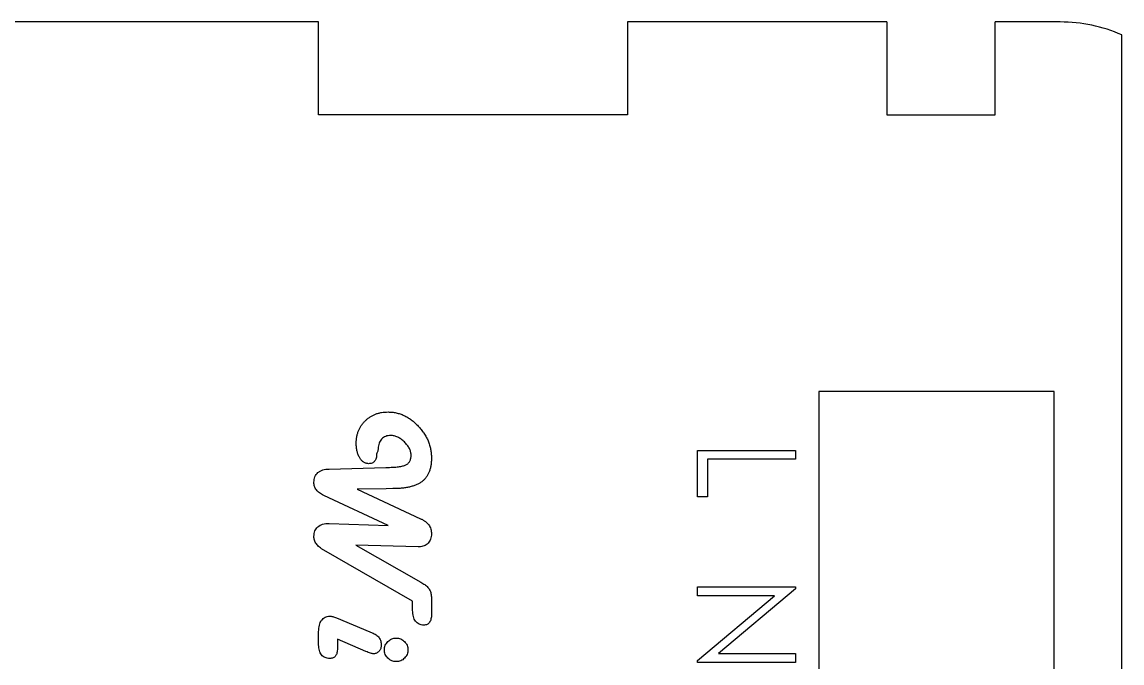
# Model space of a CAD drawing. Header units: millimetres. Extents: x 2 to 1187, y 2 to 839.
# Drawn here: x 206.7 to 242.3, y 727.18 to 747.92 of the extents above; entities that cross this region are included whole.
import ezdxf

# ---------------------------------------------------------------- set-up
doc = ezdxf.new("R2010")
doc.units = ezdxf.units.MM

msp = doc.modelspace()

# ---------------------------------------------------------------- linework, layer by layer
at = {"color": 7, "linetype": 'Continuous', "lineweight": 25}
for p, q in [((216.297, 747.924), (196.297, 747.924)), ((216.297, 744.924), (216.297, 747.924)), ((226.297, 747.924), (226.297, 744.924)), ((234.689, 747.924), (226.297, 747.924)), ((234.689, 747.924), (234.689, 744.924)), ((238.189, 744.924), (238.189, 747.924)), ((240.297, 747.924), (238.189, 747.924)), ((242.297, 671.841), (242.297, 747.506)), ((226.297, 744.924), (216.297, 744.924)), ((234.689, 744.924), (238.189, 744.924)), ((240.107, 735.964), (232.487, 735.964)), ((232.487, 735.964), (232.487, 675.639)), ((240.107, 675.639), (240.107, 735.964)), ((228.557, 734.061), (231.732, 734.061)), ((228.557, 732.555), (228.557, 734.061)), ((228.883, 733.776), (228.883, 732.555)), ((231.732, 733.776), (228.883, 733.776)), ((231.732, 734.061), (231.732, 733.776)), ((216.636, 733.456), (218.477, 733.511)), ((218.486, 732.822), (217.546, 732.805)), ((217.546, 732.805), (219.597, 731.85)), ((218.7, 732.824), (218.486, 732.822)), ((218.551, 731.628), (216.462, 732.602)), ((228.883, 732.555), (228.557, 732.555)), ((216.636, 731.698), (218.551, 731.628)), ((217.504, 730.995), (219.605, 729.792)), ((219.517, 730.945), (217.504, 730.995)), ((219.547, 730.943), (219.517, 730.945)), ((219.34, 729.185), (216.465, 730.832)), ((219.605, 729.792), (219.704, 729.735)), ((228.557, 729.644), (231.732, 729.644)), ((228.557, 729.359), (228.557, 729.644)), ((231.732, 729.584), (229.233, 727.487)), ((231.732, 729.644), (231.732, 729.584)), ((219.34, 728.885), (219.34, 729.185)), ((219.948, 729.284), (219.948, 728.761)), ((228.557, 727.267), (231.051, 729.359)), ((231.051, 729.359), (228.557, 729.359)), ((216.876, 728.639), (217.952, 728.191)), ((216.297, 727.768), (216.297, 728.193)), ((217.952, 728.191), (218.026, 728.161)), ((216.906, 727.955), (216.906, 727.653)), ((217.825, 727.555), (216.906, 727.955)), ((229.233, 727.487), (231.732, 727.487)), ((231.732, 727.487), (231.732, 727.202)), ((228.557, 727.202), (228.557, 727.267)), ((231.732, 727.202), (228.557, 727.202))]:
    msp.add_line(p, q, dxfattribs=at)
msp.add_arc((240.297, 742.924), 5, 66.4218, 90, dxfattribs=at)
for points, knots in [([(217.514, 734.29), (217.515, 734.326), (217.517, 734.396), (217.531, 734.5), (217.554, 734.598), (217.585, 734.692), (217.627, 734.78), (217.677, 734.865), (217.737, 734.944), (217.805, 735.018), (217.88, 735.085), (217.96, 735.144), (218.046, 735.193), (218.136, 735.234), (218.231, 735.266), (218.331, 735.288), (218.436, 735.302), (218.508, 735.303), (218.544, 735.304)], [0, 0, 0, 0, 0.066645, 0.130345, 0.192689, 0.253223, 0.313675, 0.374042, 0.434847, 0.497219, 0.559627, 0.620924, 0.681889, 0.742583, 0.804509, 0.867221, 0.932377, 1, 1, 1, 1]), ([(218.544, 735.304), (218.589, 735.303), (218.678, 735.3), (218.81, 735.278), (218.937, 735.242), (219.062, 735.193), (219.182, 735.128), (219.299, 735.049), (219.412, 734.956), (219.52, 734.851), (219.619, 734.736), (219.708, 734.618), (219.782, 734.494), (219.842, 734.367), (219.891, 734.236), (219.923, 734.101), (219.945, 733.963), (219.947, 733.869), (219.948, 733.822)], [0, 0, 0, 0, 0.059626, 0.118532, 0.177429, 0.236572, 0.296943, 0.359383, 0.423983, 0.491999, 0.560175, 0.625918, 0.689603, 0.75201, 0.813536, 0.874888, 0.936872, 1, 1, 1, 1]), ([(218.636, 734.544), (218.607, 734.542), (218.55, 734.54), (218.469, 734.517), (218.397, 734.479), (218.335, 734.427), (218.285, 734.364), (218.25, 734.29), (218.228, 734.207), (218.225, 734.148), (218.224, 734.117)], [0, 0, 0, 0, 0.13238, 0.255823, 0.374414, 0.495108, 0.616152, 0.736306, 0.86288, 1, 1, 1, 1]), ([(219.289, 733.914), (219.289, 733.931), (219.288, 733.967), (219.276, 734.02), (219.26, 734.073), (219.235, 734.126), (219.205, 734.179), (219.167, 734.231), (219.123, 734.284), (219.073, 734.335), (219.02, 734.384), (218.966, 734.426), (218.912, 734.462), (218.857, 734.492), (218.802, 734.515), (218.747, 734.532), (218.692, 734.542), (218.655, 734.543), (218.636, 734.544)], [0, 0, 0, 0, 0.054125, 0.10837, 0.16499, 0.223453, 0.285968, 0.351307, 0.420587, 0.494723, 0.568929, 0.639585, 0.70534, 0.768476, 0.828832, 0.886994, 0.944265, 1, 1, 1, 1]), ([(217.914, 733.631), (217.9, 733.631), (217.872, 733.633), (217.832, 733.642), (217.793, 733.656), (217.756, 733.677), (217.72, 733.703), (217.688, 733.737), (217.656, 733.774), (217.617, 733.834), (217.575, 733.918), (217.539, 734.032), (217.518, 734.157), (217.515, 734.245), (217.514, 734.29)], [0, 0, 0, 0, 0.0495591, 0.0982064, 0.1460063, 0.196089, 0.2473725, 0.3014371, 0.359697, 0.4215049, 0.552858, 0.6908633, 0.8394033, 1, 1, 1, 1]), ([(218.224, 734.117), (218.223, 734.099), (218.221, 734.063), (218.207, 734.03), (218.2, 734.013)], [0, 0, 0, 0, 0.4946, 1, 1, 1, 1]), ([(218.173, 733.95), (218.173, 733.925), (218.172, 733.878), (218.16, 733.812), (218.14, 733.756), (218.111, 733.71), (218.073, 733.674), (218.027, 733.648), (217.973, 733.633), (217.935, 733.632), (217.914, 733.631)], [0, 0, 0, 0, 0.158792, 0.299412, 0.425377, 0.537679, 0.645058, 0.753859, 0.869716, 1, 1, 1, 1]), ([(218.2, 734.013), (218.192, 734), (218.181, 733.98), (218.175, 733.958), (218.173, 733.95)], [0, 0, 0, 0, 0.661068, 1, 1, 1, 1]), ([(218.477, 733.511), (218.515, 733.511), (218.589, 733.512), (218.694, 733.516), (218.789, 733.522), (218.875, 733.531), (218.951, 733.542), (219.017, 733.556), (219.074, 733.573), (219.122, 733.592), (219.162, 733.616), (219.197, 733.643), (219.225, 733.677), (219.25, 733.715), (219.266, 733.758), (219.28, 733.805), (219.288, 733.858), (219.289, 733.895), (219.289, 733.914)], [0, 0, 0, 0, 0.110804, 0.212499, 0.304394, 0.387343, 0.461585, 0.526479, 0.583053, 0.631721, 0.675227, 0.717591, 0.759859, 0.802463, 0.847017, 0.893932, 0.944938, 1, 1, 1, 1]), ([(219.948, 733.822), (219.948, 733.779), (219.946, 733.698), (219.933, 733.579), (219.909, 733.47), (219.876, 733.369), (219.836, 733.277), (219.783, 733.195), (219.723, 733.121), (219.652, 733.057), (219.571, 733.001), (219.479, 732.954), (219.376, 732.914), (219.262, 732.88), (219.137, 732.855), (219.001, 732.837), (218.854, 732.826), (218.752, 732.825), (218.7, 732.824)], [0, 0, 0, 0, 0.068782, 0.133205, 0.193873, 0.250385, 0.304603, 0.356925, 0.408188, 0.459277, 0.512067, 0.567789, 0.62738, 0.691405, 0.760236, 0.834357, 0.914486, 1, 1, 1, 1]), ([(216.145, 733.028), (216.146, 733.06), (216.149, 733.121), (216.174, 733.207), (216.215, 733.282), (216.274, 733.344), (216.346, 733.395), (216.432, 733.43), (216.53, 733.452), (216.6, 733.455), (216.636, 733.456)], [0, 0, 0, 0, 0.129423, 0.248125, 0.361184, 0.475275, 0.593352, 0.718112, 0.851362, 1, 1, 1, 1]), ([(216.462, 732.602), (216.437, 732.615), (216.389, 732.638), (216.324, 732.682), (216.269, 732.729), (216.223, 732.781), (216.188, 732.836), (216.163, 732.897), (216.147, 732.961), (216.146, 733.005), (216.145, 733.028)], [0, 0, 0, 0, 0.14907, 0.28597, 0.414556, 0.534146, 0.650416, 0.76454, 0.88017, 1, 1, 1, 1]), ([(216.145, 731.278), (216.146, 731.31), (216.149, 731.37), (216.173, 731.456), (216.214, 731.529), (216.271, 731.591), (216.343, 731.64), (216.429, 731.674), (216.529, 731.694), (216.599, 731.697), (216.636, 731.698)], [0, 0, 0, 0, 0.129027, 0.247015, 0.359724, 0.471362, 0.587941, 0.711534, 0.848424, 1, 1, 1, 1]), ([(219.597, 731.85), (219.625, 731.837), (219.678, 731.811), (219.75, 731.761), (219.812, 731.709), (219.862, 731.649), (219.901, 731.585), (219.928, 731.514), (219.946, 731.439), (219.947, 731.387), (219.948, 731.361)], [0, 0, 0, 0, 0.144822, 0.27919, 0.405333, 0.524643, 0.641639, 0.757077, 0.876112, 1, 1, 1, 1]), ([(216.465, 730.832), (216.44, 730.847), (216.391, 730.877), (216.326, 730.927), (216.27, 730.979), (216.224, 731.034), (216.189, 731.091), (216.163, 731.151), (216.147, 731.214), (216.146, 731.257), (216.145, 731.278)], [0, 0, 0, 0, 0.154451, 0.296594, 0.426899, 0.549923, 0.665912, 0.777999, 0.888352, 1, 1, 1, 1]), ([(219.948, 731.361), (219.947, 731.331), (219.945, 731.273), (219.923, 731.191), (219.889, 731.118), (219.84, 731.056), (219.78, 731.006), (219.711, 730.968), (219.631, 730.947), (219.576, 730.944), (219.547, 730.943)], [0, 0, 0, 0, 0.137751, 0.264487, 0.385696, 0.506024, 0.625051, 0.743568, 0.867093, 1, 1, 1, 1]), ([(219.704, 729.735), (219.723, 729.723), (219.761, 729.698), (219.811, 729.654), (219.854, 729.604), (219.889, 729.55), (219.916, 729.49), (219.935, 729.426), (219.946, 729.356), (219.948, 729.308), (219.948, 729.284)], [0, 0, 0, 0, 0.127867, 0.251622, 0.371375, 0.490289, 0.609854, 0.733887, 0.863262, 1, 1, 1, 1]), ([(219.699, 728.407), (219.672, 728.409), (219.621, 728.411), (219.548, 728.436), (219.484, 728.476), (219.432, 728.533), (219.391, 728.604), (219.36, 728.687), (219.344, 728.782), (219.341, 728.85), (219.34, 728.885)], [0, 0, 0, 0, 0.118234, 0.228729, 0.337098, 0.450285, 0.570539, 0.699699, 0.842072, 1, 1, 1, 1]), ([(219.948, 728.761), (219.948, 728.734), (219.947, 728.682), (219.935, 728.609), (219.916, 728.547), (219.888, 728.496), (219.853, 728.456), (219.808, 728.427), (219.756, 728.41), (219.719, 728.408), (219.699, 728.407)], [0, 0, 0, 0, 0.169271, 0.317784, 0.446122, 0.562174, 0.668221, 0.771843, 0.880307, 1, 1, 1, 1]), ([(216.297, 728.193), (216.298, 728.23), (216.301, 728.301), (216.318, 728.4), (216.348, 728.487), (216.389, 728.562), (216.442, 728.621), (216.503, 728.666), (216.575, 728.691), (216.626, 728.695), (216.652, 728.696)], [0, 0, 0, 0, 0.160913, 0.305426, 0.437887, 0.559154, 0.672936, 0.780857, 0.886838, 1, 1, 1, 1]), ([(216.652, 728.696), (216.668, 728.696), (216.701, 728.695), (216.754, 728.682), (216.814, 728.665), (216.854, 728.648), (216.876, 728.639)], [0, 0, 0, 0, 0.201961, 0.435723, 0.699382, 1, 1, 1, 1]), ([(218.026, 728.161), (218.05, 728.151), (218.096, 728.131), (218.156, 728.091), (218.209, 728.048), (218.252, 728), (218.286, 727.947), (218.308, 727.888), (218.323, 727.825), (218.325, 727.781), (218.326, 727.759)], [0, 0, 0, 0, 0.145512, 0.279216, 0.404163, 0.52462, 0.639504, 0.755646, 0.874007, 1, 1, 1, 1]), ([(216.657, 727.327), (216.63, 727.328), (216.578, 727.33), (216.506, 727.354), (216.442, 727.39), (216.389, 727.442), (216.348, 727.507), (216.317, 727.584), (216.301, 727.672), (216.298, 727.735), (216.297, 727.768)], [0, 0, 0, 0, 0.124924, 0.239869, 0.35081, 0.464073, 0.582658, 0.708713, 0.846916, 1, 1, 1, 1]), ([(218.326, 727.759), (218.325, 727.74), (218.323, 727.704), (218.309, 727.652), (218.286, 727.604), (218.254, 727.561), (218.216, 727.526), (218.175, 727.498), (218.128, 727.483), (218.096, 727.48), (218.079, 727.479)], [0, 0, 0, 0, 0.134854, 0.261958, 0.389872, 0.520408, 0.646698, 0.764912, 0.880238, 1, 1, 1, 1]), ([(218.427, 727.606), (218.428, 727.632), (218.431, 727.682), (218.452, 727.754), (218.488, 727.819), (218.536, 727.877), (218.595, 727.925), (218.66, 727.961), (218.732, 727.982), (218.782, 727.985), (218.807, 727.986)], [0, 0, 0, 0, 0.127804, 0.250703, 0.372885, 0.5, 0.627115, 0.749297, 0.872196, 1, 1, 1, 1]), ([(218.807, 727.986), (218.833, 727.985), (218.883, 727.982), (218.955, 727.961), (219.02, 727.925), (219.079, 727.877), (219.127, 727.819), (219.163, 727.754), (219.184, 727.682), (219.186, 727.632), (219.188, 727.606)], [0, 0, 0, 0, 0.127804, 0.250703, 0.372885, 0.5, 0.627115, 0.749297, 0.872196, 1, 1, 1, 1]), ([(216.906, 727.653), (216.905, 727.627), (216.904, 727.579), (216.892, 727.513), (216.873, 727.456), (216.846, 727.408), (216.81, 727.371), (216.765, 727.346), (216.714, 727.329), (216.677, 727.328), (216.657, 727.327)], [0, 0, 0, 0, 0.163087, 0.30785, 0.433392, 0.547451, 0.655418, 0.761908, 0.874045, 1, 1, 1, 1]), ([(218.079, 727.479), (218.064, 727.48), (218.028, 727.483), (217.97, 727.499), (217.9, 727.522), (217.851, 727.543), (217.825, 727.555)], [0, 0, 0, 0, 0.176211, 0.402499, 0.674985, 1, 1, 1, 1]), ([(218.807, 727.226), (218.782, 727.227), (218.732, 727.23), (218.66, 727.251), (218.595, 727.287), (218.536, 727.335), (218.488, 727.393), (218.452, 727.458), (218.431, 727.531), (218.428, 727.581), (218.427, 727.606)], [0, 0, 0, 0, 0.127804, 0.250703, 0.372885, 0.5, 0.627115, 0.749297, 0.872196, 1, 1, 1, 1]), ([(219.188, 727.606), (219.186, 727.581), (219.184, 727.531), (219.163, 727.458), (219.127, 727.393), (219.079, 727.335), (219.02, 727.287), (218.955, 727.251), (218.883, 727.23), (218.833, 727.227), (218.807, 727.226)], [0, 0, 0, 0, 0.127804, 0.250703, 0.372885, 0.5, 0.627115, 0.749297, 0.872196, 1, 1, 1, 1])]:
    msp.add_open_spline(points, degree=3, knots=knots, dxfattribs=at)

doc.saveas('drawing.dxf')
